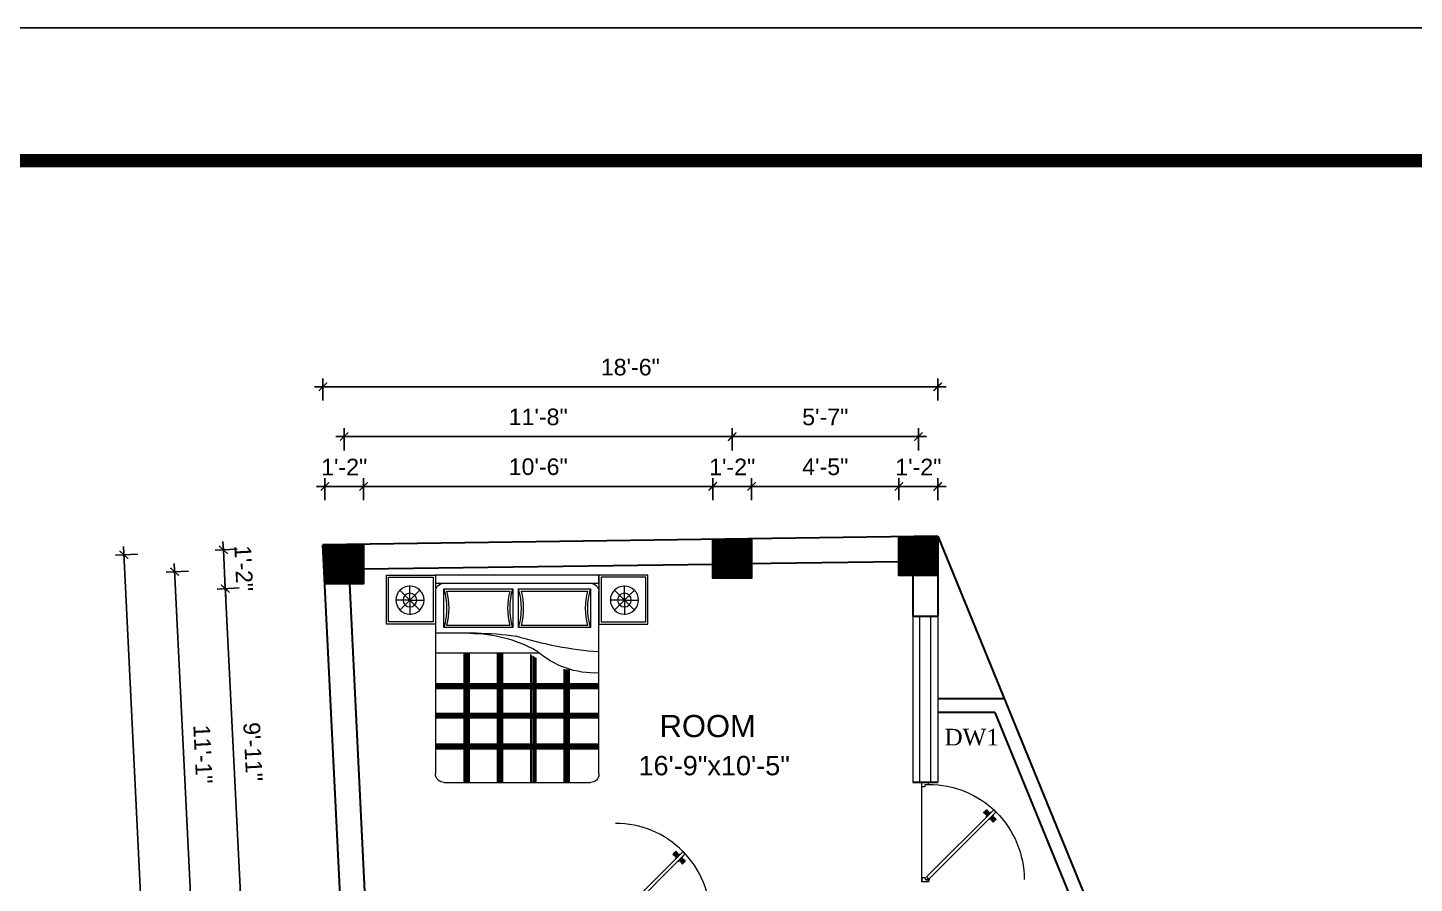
# Model space of a CAD drawing. Header units: inches. Extents: x -4737 to 13205, y 2479 to 13285.
# Drawn here: x 3977 to 4478, y 11010 to 11319 of the extents above; entities that cross this region are included whole.
import ezdxf

# ---------------------------------------------------------------- set-up
doc = ezdxf.new("R2010")
doc.units = ezdxf.units.IN
doc.header["$MEASUREMENT"] = 0
for name, color, linetype, lineweight in [('A-FURN', 9, 'Continuous', 5), ('hatch-.09', 8, 'Continuous', 9), ('Label', 7, 'Continuous', 13), ('ns_DIMS', 1, 'Continuous', 0), ('ns_TEXT', 7, 'Continuous', 13), ('PUERTAS', 7, 'Continuous', 9), ('Text', 7, 'Continuous', 13), ('WALL', 12, 'Continuous', 30), ('wall2', 1, 'Continuous', 15), ('windoow', 4, 'Continuous', 5)]:
    doc.layers.add(name, color=color, linetype=linetype, lineweight=lineweight)
doc.layers.add('furniture', color=253, linetype='Continuous')
doc.styles.add('arial 1000', font='arial.ttf')
doc.styles.add('dim', font='arial.ttf', dxfattribs={"height": 7})
doc.styles.get("Standard").update_dxf_attribs({"font": 'arial.ttf'})
doc.dimstyles.new("1-8'", dxfattribs={"dimtxt": 6, "dimasz": 3, "dimexe": 3, "dimexo": 6, "dimgap": 4, "dimtad": 1, "dimdec": 0, "dimzin": 0, "dimdsep": 46, "dimlunit": 4, "dimtxsty": 'arial 1000', "dimblk": 'ARCHTICK', "dimcen": 8, "dimdle": 3, "dimclrt": 7, "dimazin": 0, "dimtfac": 1, "dimtdec": 0, "dimtix": 1, "dimtmove": 2, "dimatfit": 3, "dimfxl": 5, "dimfxlon": 1, "dimarcsym": 0})

# ---------------------------------------------------------------- blocks, each defined once
blk = doc.blocks.new('3ft')
at = {"layer": 'PUERTAS', "color": 2}
for p, q in [((1.01, 2.52), (25.23, 26.74)), ((26.05, 25.92), (1.77, 1.64)), ((21.99, 26.11), (21.98, 26.13)), ((26.05, 25.92), (25.23, 26.74)), ((25.42, 22.68), (25.43, 22.67)), ((0, 2.4), (0, 0)), ((0.72, 2.4), (0, 2.4)), ((1.6, 0), (0, 0)), ((0.72, 1.52), (0.72, 2.44)), ((0.8, 1.52), (0.72, 1.52)), ((0.8, 1.52), (0.8, 2.41)), ((0.8, 1.2), (0.8, 1.52)), ((1.6, 1.2), (0.8, 1.2)), ((1.57, 1.84), (0.94, 2.47)), ((1.63, 1.89), (0.97, 2.55)), ((1.63, 1.89), (1.57, 1.84)), ((1.77, 1.64), (1.57, 1.84)), ((1.6, 0), (1.6, 1.2)), ((34.4, 0), (34.4, 1.2)), ((34.4, 1.2), (35.2, 1.2)), ((34.4, 0), (36, 0)), ((35.2, 1.2), (35.2, 2.4)), ((35.2, 2.4), (36, 2.4)), ((36, 0), (36, 2.4))]:
    blk.add_line(p, q, dxfattribs=at)
at = {"layer": 'PUERTAS', "color": 8}
for p, q in [((22.57, 24.94), (21.65, 25.68)), ((22.63, 24.99), (21.69, 25.75)), ((22.74, 25.1), (21.84, 25.9)), ((22.13, 26.28), (21.98, 26.13)), ((22.88, 25.24), (22.01, 26.06)), ((22.13, 26.28), (22.27, 26.42)), ((22.29, 26.41), (22.27, 26.42)), ((23.16, 25.52), (22.34, 26.39)), ((23.3, 25.66), (22.5, 26.56)), ((23.41, 25.77), (22.65, 26.71)), ((23.46, 25.83), (22.72, 26.75)), ((22.95, 24.96), (22.84, 25.07)), ((22.98, 24.99), (22.86, 25.1)), ((23.03, 25.04), (22.91, 25.15)), ((23.11, 25.12), (22.99, 25.23)), ((23.28, 25.3), (23.17, 25.41)), ((23.36, 25.37), (23.25, 25.49)), ((23.31, 24.94), (23.28, 25.08)), ((23.41, 25.43), (23.3, 25.54)), ((23.46, 25.09), (23.32, 25.13)), ((23.44, 25.45), (23.33, 25.56)), ((23.64, 25.27), (23.41, 25.22)), ((23.87, 25.49), (23.49, 25.3)), ((24.08, 25.71), (23.57, 25.38)), ((22.69, 24.32), (23.02, 24.83)), ((22.91, 24.53), (23.1, 24.91)), ((23.13, 24.76), (23.18, 24.99)), ((23.63, 23.38), (24.14, 23.72)), ((23.84, 23.6), (24.22, 23.79)), ((24.07, 23.82), (24.3, 23.88)), ((24.25, 24), (24.39, 23.97)), ((24.25, 23.26), (24.99, 22.34)), ((24.27, 23.64), (24.38, 23.53)), ((24.3, 23.67), (24.41, 23.56)), ((24.3, 23.32), (25.06, 22.38)), ((24.35, 23.72), (24.46, 23.61)), ((24.4, 24.15), (24.43, 24.01)), ((24.41, 23.43), (25.2, 22.53)), ((24.43, 23.8), (24.54, 23.69)), ((24.58, 24.33), (24.52, 24.1)), ((24.55, 23.57), (25.37, 22.7)), ((24.6, 23.97), (24.72, 23.86)), ((24.8, 24.56), (24.61, 24.18)), ((25.02, 24.77), (24.68, 24.26)), ((24.68, 24.05), (24.79, 23.94)), ((24.73, 24.1), (24.85, 23.99)), ((24.76, 24.13), (24.87, 24.02)), ((24.83, 23.85), (25.7, 23.03)), ((24.97, 23.99), (25.87, 23.2)), ((25.08, 24.1), (26.02, 23.34)), ((25.14, 24.15), (26.06, 23.41)), ((25.58, 22.82), (25.43, 22.67)), ((25.58, 22.82), (25.73, 22.97)), ((25.72, 22.98), (25.73, 22.97)), ((0, 0), (36, 0))]:
    blk.add_line(p, q, dxfattribs=at)
at = {"layer": 'PUERTAS', "color": 1}
for p, q in [((21.67, 25.73), (22.17, 26.23)), ((22.49, 24.95), (21.67, 25.61)), ((21.7, 25.82), (22.14, 26.26)), ((21.73, 25.79), (21.7, 25.82)), ((22.58, 26.7), (22.14, 26.26)), ((22.67, 26.73), (22.17, 26.23)), ((22.61, 26.67), (22.58, 26.7)), ((22.6, 24.96), (23.02, 25.38)), ((22.7, 25.07), (22.71, 25.06)), ((23.45, 25.91), (22.79, 26.73)), ((22.82, 25.06), (23.08, 25.32)), ((22.94, 24.95), (22.83, 25.07)), ((22.93, 24.94), (23.19, 25.21)), ((23.44, 25.81), (23.02, 25.38)), ((23.34, 25.58), (23.08, 25.32)), ((23.46, 25.47), (23.19, 25.21)), ((23.33, 25.7), (23.34, 25.69)), ((23.45, 25.46), (23.33, 25.57)), ((23.57, 25.47), (23.57, 25.47)), ((24.15, 25.79), (23.68, 25.48)), ((23.68, 25.48), (23.68, 25.48)), ((24.27, 25.78), (24.26, 25.79)), ((22.61, 24.25), (22.92, 24.72)), ((22.62, 24.13), (22.61, 24.14)), ((22.92, 24.72), (22.92, 24.72)), ((22.93, 24.84), (22.93, 24.83)), ((23.44, 23.31), (23.45, 23.3)), ((23.56, 23.3), (24.03, 23.61)), ((24.03, 23.61), (24.03, 23.62)), ((24.14, 23.62), (24.14, 23.62)), ((24.25, 23.62), (24.51, 23.89)), ((24.26, 23.29), (24.69, 23.71)), ((24.26, 23.63), (24.37, 23.52)), ((24.26, 23.18), (24.92, 22.37)), ((24.37, 23.52), (24.63, 23.77)), ((24.37, 23.4), (24.37, 23.4)), ((24.78, 24.15), (24.51, 23.89)), ((24.89, 24.03), (24.63, 23.77)), ((25.11, 24.14), (24.69, 23.71)), ((24.77, 24.14), (24.88, 24.03)), ((24.79, 24.38), (24.78, 24.37)), ((24.78, 24.26), (24.78, 24.26)), ((25.1, 24.84), (24.79, 24.38)), ((25, 24.03), (25, 24.03)), ((25.04, 22.36), (25.54, 22.86)), ((25.09, 24.96), (25.1, 24.95)), ((25.1, 22.42), (25.13, 22.39)), ((25.13, 22.39), (25.57, 22.83)), ((25.22, 24.14), (26.03, 23.48)), ((26.04, 23.37), (25.54, 22.86)), ((26.01, 23.27), (25.57, 22.83)), ((25.98, 23.3), (26.01, 23.27))]:
    blk.add_line(p, q, dxfattribs=at)
at = {"layer": 'PUERTAS', "color": 2}
for radius in [0.155, 0.0752]:
    blk.add_circle((0.82, 2.56), radius, dxfattribs=at)
at = {"layer": 'PUERTAS', "color": 8}
blk.add_arc((0.82, 2.56), 34.38, 359.7285, 90.0333, dxfattribs=at)
at = {"layer": 'PUERTAS', "color": 1}
for centre, start, end in [((22.73, 26.68), 38.9236, 135), ((22.77, 25.12), 225, 315), ((23.28, 25.63), 315, 45), ((23.39, 25.86), 315, 38.9236), ((23.51, 25.41), 50.2572, 135), ((23.62, 25.53), 230.2572, 315), ((24.2, 25.73), 45, 135), ((22.54, 25.01), 231.0764, 315), ((22.67, 24.2), 135, 225), ((22.99, 24.89), 135, 219.7428), ((22.87, 24.78), 315, 39.7428), ((23.51, 23.36), 225, 315), ((24.09, 23.56), 50.2572, 135), ((24.2, 23.68), 230.2572, 315), ((24.32, 23.23), 135, 218.9236), ((24.42, 23.46), 135, 225), ((24.84, 24.31), 135, 219.7428), ((24.72, 24.21), 315, 39.7428), ((24.94, 23.98), 45, 135), ((24.98, 22.42), 218.9236, 315), ((25.04, 24.89), 315, 45), ((25.17, 24.08), 51.0764, 135), ((25.98, 23.42), 315, 51.0764)]:
    blk.add_arc(centre, 0.08, start, end, dxfattribs=at)
blk = doc.blocks.new('*U238')
at = {"color": 3, "xscale": -1}
blk.add_blockref('3ft', (42, 0), dxfattribs=at)
blk = doc.blocks.new('A$C3AED30AC')
at = {"layer": 'A-FURN', "color": 147, "linetype": 'ByBlock'}
for p, q in [((0, 1532), (0, 1982)), ((0, 1982), (450, 1982)), ((450, 1982), (1950, 1982)), ((450, 1982), (450, 1532)), ((450, 1906), (450, 1982)), ((1950, 1982), (1950, 1532)), ((2400, 1982), (1950, 1982)), ((2400, 1532), (2400, 1982)), ((450, 1906), (1950, 1906)), ((450, 155), (450, 1830)), ((1950, 1830), (1950, 159)), ((450, 1532), (0, 1532)), ((1950, 1532), (2400, 1532)), ((1870, 79), (526, 79))]:
    blk.add_line(p, q, dxfattribs=at)
at = {"layer": 'A-FURN', "color": 8}
for p, q in [((20, 1552), (20, 1962)), ((20, 1962), (430, 1962)), ((430, 1962), (430, 1552)), ((1970, 1962), (1970, 1552)), ((2380, 1962), (1970, 1962)), ((2380, 1552), (2380, 1962)), ((430, 1552), (20, 1552)), ((1970, 1552), (2380, 1552))]:
    blk.add_line(p, q, dxfattribs=at)
at = {"layer": 'A-FURN', "color": 5, "linetype": 'ByBlock'}
for p, q in [((216, 1752), (121, 1847)), ((216, 1752), (216, 1887)), ((216, 1752), (311, 1847)), ((526, 1855), (526, 1500)), ((1189, 1855), (526, 1855)), ((1189, 1500), (1189, 1855)), ((1873, 1855), (1240, 1855)), ((1240, 1855), (1240, 1500)), ((1873, 1500), (1873, 1855)), ((2184, 1752), (2089, 1847)), ((2184, 1752), (2184, 1887)), ((2184, 1752), (2279, 1847)), ((216, 1752), (82, 1752)), ((216, 1752), (121, 1657)), ((216, 1752), (216, 1752)), ((216, 1752), (216, 1752)), ((216, 1752), (216, 1752)), ((216, 1752), (350, 1752)), ((216, 1752), (216, 1618)), ((216, 1752), (311, 1657)), ((2184, 1752), (2049, 1752)), ((2184, 1752), (2089, 1657)), ((2184, 1752), (2318, 1752)), ((2184, 1752), (2184, 1752)), ((2184, 1752), (2184, 1752)), ((2184, 1752), (2184, 1752)), ((2184, 1752), (2279, 1657)), ((2184, 1752), (2184, 1618)), ((526, 1500), (1189, 1500)), ((1240, 1500), (1873, 1500)), ((1574, 1449), (1950, 1449)), ((996, 1264), (1950, 1264))]:
    blk.add_line(p, q, dxfattribs=at)
at = {"layer": 'A-FURN', "color": 9}
for p, q in [((1163, 1835), (552, 1835)), ((1847, 1835), (1266, 1835)), ((552, 1520), (1163, 1520)), ((1266, 1520), (1847, 1520))]:
    blk.add_line(p, q, dxfattribs=at)
at = {"layer": 'A-FURN', "color": 8, "linetype": 'Continuous'}
for p, q in [((1030, 1223), (1030, 79)), ((1042, 1230), (1042, 79)), ((1054, 1237), (1054, 79)), ((1067, 1245), (1067, 79)), ((1079, 1253), (1079, 79)), ((1335, 1264), (1335, 79)), ((1347, 1264), (1347, 79)), ((1359, 1264), (1359, 79)), ((1372, 1264), (1372, 79)), ((1384, 1264), (1384, 79)), ((1640, 1264), (1640, 79)), ((1652, 1264), (1652, 79)), ((1664, 1264), (1664, 79)), ((1677, 1264), (1677, 79)), ((1689, 1264), (1689, 79)), ((722, 1115), (722, 79)), ((734, 1115), (734, 79)), ((746, 1115), (746, 79)), ((759, 1117), (759, 79)), ((771, 1120), (771, 79)), ((450, 983), (1950, 983)), ((450, 971), (1950, 971)), ((450, 959), (1950, 959)), ((450, 950), (1950, 950)), ((450, 938), (1950, 938)), ((450, 713), (1950, 713)), ((450, 701), (1950, 701)), ((450, 689), (1950, 689)), ((450, 680), (1950, 680)), ((450, 668), (1950, 668)), ((450, 431), (1950, 431)), ((450, 419), (1950, 419)), ((450, 407), (1950, 407)), ((450, 398), (1950, 398)), ((450, 386), (1950, 386))]:
    blk.add_line(p, q, dxfattribs=at)
at = {"layer": 'A-FURN', "color": 5, "linetype": 'ByBlock'}
for centre, radius in [((216, 1752), 129), ((216, 1752), 62.8), ((2184, 1752), 129), ((2184, 1752), 62.8)]:
    blk.add_circle(centre, radius, dxfattribs=at)
at = {"layer": 'A-FURN', "color": 147, "linetype": 'ByBlock'}
for centre, radius, start, end in [((526, 1830), 76.2, 90, 180), ((1873, 1830), 76.2, 0, 90), ((526, 155), 76.2, 180, 270), ((1870, 159), 80, 270, 0)]:
    blk.add_arc(centre, radius, start, end, dxfattribs=at)
at = {"layer": 'A-FURN', "color": 5, "linetype": 'ByBlock'}
for centre, radius, start, end in [((-83, 1677), 635, 343.7398, 16.2602), ((1799, 1677), 635, 163.7398, 196.2602), ((630, 1677), 635, 343.7398, 16.2602), ((2483, 1677), 635, 163.7398, 196.2602), ((194, 4689), 3422, 274.2889, 287.25), ((1639, 177), 1271, 90.3564, 119.0389), ((1573, -870), 2319, 89.9801, 99.0312), ((485, 1886), 803, 267.4969, 311.9132)]:
    blk.add_arc(centre, radius, start, end, dxfattribs=at)
at = {"layer": 'A-FURN', "color": 9}
for centre, start, end in [((-83, 1677), 346.0594, 13.9406), ((1799, 1677), 166.0594, 193.9406), ((630, 1677), 346.0594, 13.9406), ((2483, 1677), 166.0594, 193.9406)]:
    blk.add_arc(centre, 655, start, end, dxfattribs=at)
blk = doc.blocks.new('*U36')
at = {"color": 3}
blk.add_blockref('3ft', (0, 0), dxfattribs=at)
blk = doc.blocks.new('_ArchTick')
at = {"color": 0, "const_width": 0.15}
blk.add_lwpolyline([(-0.5, -0.5), (0.5, 0.5)], dxfattribs=at)
blk = doc.blocks.new('*D571')
at = {"layer": 'Defpoints', "color": 0, "transparency": 16777216}
for p in [(4305.6, 11106.28), (4493.41, 11106.28), (4361.05, 10999.48)]:
    blk.add_point(p, dxfattribs=at)
at = {"layer": 'ns_DIMS', "color": 0, "lineweight": -2, "transparency": 16777216}
for p, q in [((4493.41, 10996.48), (4493.41, 11109.28)), ((4488.41, 11106.28), (4496.41, 11106.28)), ((4488.41, 10999.48), (4496.41, 10999.48))]:
    blk.add_line(p, q, dxfattribs=at)
at = {"layer": 'ns_DIMS', "color": 0, "lineweight": -2, "transparency": 16777216, "xscale": 3, "yscale": 3, "zscale": 3}
for p, rotation in [((4493.41, 11106.28), 90), ((4493.41, 10999.48), 270)]:
    blk.add_blockref('_ArchTick', p, dxfattribs=dict(at, rotation=rotation))
at = {"layer": 'ns_DIMS', "color": 7, "transparency": 16777216, "insert": (4486.35, 11052.88), "char_height": 6, "attachment_point": 5, "rotation": 90, "style": 'arial 1000'}
blk.add_mtext('8\'-11"', dxfattribs=at)
blk = doc.blocks.new('*D572')
at = {"layer": 'Defpoints', "color": 0, "transparency": 16777216}
for p in [(4305.6, 11120.7), (4493.41, 11120.7), (4305.6, 11106.28)]:
    blk.add_point(p, dxfattribs=at)
at = {"layer": 'ns_DIMS', "color": 0, "lineweight": -2, "transparency": 16777216}
for p, q in [((4493.41, 11120.7), (4493.41, 11123.7)), ((4488.41, 11120.7), (4496.41, 11120.7)), ((4493.41, 11106.28), (4493.41, 11120.7)), ((4488.41, 11106.28), (4496.41, 11106.28)), ((4493.41, 11106.28), (4493.41, 11103.28))]:
    blk.add_line(p, q, dxfattribs=at)
at = {"layer": 'ns_DIMS', "color": 0, "lineweight": -2, "transparency": 16777216, "xscale": 3, "yscale": 3, "zscale": 3}
for p, rotation in [((4493.41, 11120.7), 270), ((4493.41, 11106.28), 90)]:
    blk.add_blockref('_ArchTick', p, dxfattribs=dict(at, rotation=rotation))
at = {"layer": 'ns_DIMS', "color": 7, "transparency": 16777216, "insert": (4486.4, 11113.49), "char_height": 6, "attachment_point": 5, "rotation": 90, "style": 'arial 1000'}
blk.add_mtext('1\'-2"', dxfattribs=at)
blk = doc.blocks.new('*D573')
at = {"layer": 'Defpoints', "color": 0, "transparency": 16777216}
for p in [(4305.6, 11134.93), (4493.41, 11134.93), (4305.6, 11120.7)]:
    blk.add_point(p, dxfattribs=at)
at = {"layer": 'ns_DIMS', "color": 0, "lineweight": -2, "transparency": 16777216}
for p, q in [((4493.41, 11134.93), (4493.41, 11137.93)), ((4488.41, 11134.93), (4496.41, 11134.93)), ((4493.41, 11120.7), (4493.41, 11134.93)), ((4488.41, 11120.7), (4496.41, 11120.7)), ((4493.41, 11120.7), (4493.41, 11117.7))]:
    blk.add_line(p, q, dxfattribs=at)
at = {"layer": 'ns_DIMS', "color": 0, "lineweight": -2, "transparency": 16777216, "xscale": 3, "yscale": 3, "zscale": 3}
for p, rotation in [((4493.41, 11134.93), 270), ((4493.41, 11120.7), 90)]:
    blk.add_blockref('_ArchTick', p, dxfattribs=dict(at, rotation=rotation))
at = {"layer": 'ns_DIMS', "color": 7, "transparency": 16777216, "insert": (4486.4, 11127.81), "char_height": 6, "attachment_point": 5, "rotation": 90, "style": 'arial 1000'}
blk.add_mtext('1\'-2"', dxfattribs=at)
blk = doc.blocks.new('*D574')
at = {"layer": 'Defpoints', "color": 0, "transparency": 16777216}
for p in [(4305.6, 11127.93), (4361.05, 10992.48), (4515.61, 10992.48)]:
    blk.add_point(p, dxfattribs=at)
at = {"layer": 'ns_DIMS', "color": 0, "lineweight": -2, "transparency": 16777216}
for p, q in [((4510.61, 11127.93), (4518.61, 11127.93)), ((4515.61, 11130.93), (4515.61, 10989.48)), ((4510.61, 10992.48), (4518.61, 10992.48))]:
    blk.add_line(p, q, dxfattribs=at)
at = {"layer": 'ns_DIMS', "color": 0, "lineweight": -2, "transparency": 16777216, "xscale": 3, "yscale": 3, "zscale": 3}
for p, rotation in [((4515.61, 11127.93), 90), ((4515.61, 10992.48), 270)]:
    blk.add_blockref('_ArchTick', p, dxfattribs=dict(at, rotation=rotation))
at = {"layer": 'ns_DIMS', "color": 7, "transparency": 16777216, "insert": (4508.55, 11060.2), "char_height": 6, "attachment_point": 5, "rotation": 90, "style": 'arial 1000'}
blk.add_mtext('11\'-3"', dxfattribs=at)
blk = doc.blocks.new('*D363')
at = {"layer": 'Defpoints', "color": 0, "transparency": 16777216}
for p in [(4305.6, 11135.12), (4538.04, 11135.12), (4414.2, 10726.48)]:
    blk.add_point(p, dxfattribs=at)
at = {"layer": 'ns_DIMS', "color": 0, "lineweight": -2, "transparency": 16777216}
for p, q in [((4538.04, 10723.48), (4538.04, 11138.12)), ((4533.04, 11135.12), (4541.04, 11135.12)), ((4533.04, 10726.48), (4541.04, 10726.48))]:
    blk.add_line(p, q, dxfattribs=at)
at = {"layer": 'ns_DIMS', "color": 0, "lineweight": -2, "transparency": 16777216, "xscale": 3, "yscale": 3, "zscale": 3}
for p, rotation in [((4538.04, 11135.12), 90), ((4538.04, 10726.48), 270)]:
    blk.add_blockref('_ArchTick', p, dxfattribs=dict(at, rotation=rotation))
at = {"layer": 'ns_DIMS', "color": 7, "transparency": 16777216, "insert": (4530.97, 10930.8), "char_height": 6, "attachment_point": 5, "rotation": 90, "style": 'arial 1000'}
blk.add_mtext('34\'-1"', dxfattribs=at)
blk = doc.blocks.new('*D364')
at = {"layer": 'Defpoints', "color": 0, "transparency": 16777216}
for p in [(4098.15, 11153.12), (4084.15, 11131.98), (4098.15, 11131.98)]:
    blk.add_point(p, dxfattribs=at)
at = {"layer": 'ns_DIMS', "color": 0, "lineweight": -2, "transparency": 16777216}
for p, q in [((4084.15, 11153.12), (4081.15, 11153.12)), ((4084.15, 11148.12), (4084.15, 11156.12)), ((4084.15, 11153.12), (4098.15, 11153.12)), ((4098.15, 11148.12), (4098.15, 11156.12)), ((4098.15, 11153.12), (4101.15, 11153.12))]:
    blk.add_line(p, q, dxfattribs=at)
at = {"layer": 'ns_DIMS', "color": 0, "lineweight": -2, "transparency": 16777216, "xscale": 3, "yscale": 3, "zscale": 3}
blk.add_blockref('_ArchTick', (4084.15, 11153.12), dxfattribs=at)
at = {"layer": 'ns_DIMS', "color": 0, "lineweight": -2, "transparency": 16777216, "xscale": 3, "yscale": 3, "zscale": 3, "rotation": 180}
blk.add_blockref('_ArchTick', (4098.15, 11153.12), dxfattribs=at)
at = {"layer": 'ns_DIMS', "color": 7, "transparency": 16777216, "insert": (4091.15, 11160.14), "char_height": 6, "attachment_point": 5, "style": 'arial 1000'}
blk.add_mtext('1\'-2"', dxfattribs=at)
blk = doc.blocks.new('*D365')
at = {"layer": 'Defpoints', "color": 0, "transparency": 16777216}
for p in [(4231.34, 11171.16), (4091.15, 11131.98), (4231.34, 11133.98)]:
    blk.add_point(p, dxfattribs=at)
at = {"layer": 'ns_DIMS', "color": 0, "lineweight": -2, "transparency": 16777216}
for p, q in [((4091.15, 11166.16), (4091.15, 11174.16)), ((4231.34, 11166.16), (4231.34, 11174.16)), ((4088.15, 11171.16), (4234.34, 11171.16))]:
    blk.add_line(p, q, dxfattribs=at)
at = {"layer": 'ns_DIMS', "color": 0, "lineweight": -2, "transparency": 16777216, "xscale": 3, "yscale": 3, "zscale": 3, "rotation": 180}
blk.add_blockref('_ArchTick', (4091.15, 11171.16), dxfattribs=at)
at = {"layer": 'ns_DIMS', "color": 0, "lineweight": -2, "transparency": 16777216, "xscale": 3, "yscale": 3, "zscale": 3}
blk.add_blockref('_ArchTick', (4231.34, 11171.16), dxfattribs=at)
at = {"layer": 'ns_DIMS', "color": 7, "transparency": 16777216, "insert": (4161.24, 11178.22), "char_height": 6, "attachment_point": 5, "style": 'arial 1000'}
blk.add_mtext('11\'-8"', dxfattribs=at)
blk = doc.blocks.new('*D366')
at = {"layer": 'Defpoints', "color": 0, "transparency": 16777216}
for p in [(4305.6, 11189.12), (4083.46, 11131.98), (4305.6, 11135.12)]:
    blk.add_point(p, dxfattribs=at)
at = {"layer": 'ns_DIMS', "color": 0, "lineweight": -2, "transparency": 16777216}
for p, q in [((4083.46, 11184.12), (4083.46, 11192.12)), ((4305.6, 11184.12), (4305.6, 11192.12)), ((4080.46, 11189.12), (4308.6, 11189.12))]:
    blk.add_line(p, q, dxfattribs=at)
at = {"layer": 'ns_DIMS', "color": 0, "lineweight": -2, "transparency": 16777216, "xscale": 3, "yscale": 3, "zscale": 3, "rotation": 180}
blk.add_blockref('_ArchTick', (4083.46, 11189.12), dxfattribs=at)
at = {"layer": 'ns_DIMS', "color": 0, "lineweight": -2, "transparency": 16777216, "xscale": 3, "yscale": 3, "zscale": 3}
blk.add_blockref('_ArchTick', (4305.6, 11189.12), dxfattribs=at)
at = {"layer": 'ns_DIMS', "color": 7, "transparency": 16777216, "insert": (4194.53, 11196.19), "char_height": 6, "attachment_point": 5, "style": 'arial 1000'}
blk.add_mtext('18\'-6"', dxfattribs=at)
blk = doc.blocks.new('*D367')
at = {"layer": 'Defpoints', "color": 0, "transparency": 16777216}
for p in [(4224.34, 11153.16), (4098.15, 11131.98), (4224.34, 11133.98)]:
    blk.add_point(p, dxfattribs=at)
at = {"layer": 'ns_DIMS', "color": 0, "lineweight": -2, "transparency": 16777216}
for p, q in [((4095.15, 11153.16), (4227.34, 11153.16)), ((4098.15, 11148.16), (4098.15, 11156.16)), ((4224.34, 11148.16), (4224.34, 11156.16))]:
    blk.add_line(p, q, dxfattribs=at)
at = {"layer": 'ns_DIMS', "color": 0, "lineweight": -2, "transparency": 16777216, "xscale": 3, "yscale": 3, "zscale": 3, "rotation": 180}
blk.add_blockref('_ArchTick', (4098.15, 11153.16), dxfattribs=at)
at = {"layer": 'ns_DIMS', "color": 0, "lineweight": -2, "transparency": 16777216, "xscale": 3, "yscale": 3, "zscale": 3}
blk.add_blockref('_ArchTick', (4224.34, 11153.16), dxfattribs=at)
at = {"layer": 'ns_DIMS', "color": 7, "transparency": 16777216, "insert": (4161.24, 11160.22), "char_height": 6, "attachment_point": 5, "style": 'arial 1000'}
blk.add_mtext('10\'-6"', dxfattribs=at)
blk = doc.blocks.new('*D368')
at = {"layer": 'Defpoints', "color": 0, "transparency": 16777216}
for p in [(4238.34, 11153.16), (4224.34, 11133.98), (4238.34, 11133.98)]:
    blk.add_point(p, dxfattribs=at)
at = {"layer": 'ns_DIMS', "color": 0, "lineweight": -2, "transparency": 16777216}
for p, q in [((4224.34, 11153.16), (4221.34, 11153.16)), ((4224.34, 11148.16), (4224.34, 11156.16)), ((4224.34, 11153.16), (4238.34, 11153.16)), ((4238.34, 11148.16), (4238.34, 11156.16)), ((4238.34, 11153.16), (4241.34, 11153.16))]:
    blk.add_line(p, q, dxfattribs=at)
at = {"layer": 'ns_DIMS', "color": 0, "lineweight": -2, "transparency": 16777216, "xscale": 3, "yscale": 3, "zscale": 3}
blk.add_blockref('_ArchTick', (4224.34, 11153.16), dxfattribs=at)
at = {"layer": 'ns_DIMS', "color": 0, "lineweight": -2, "transparency": 16777216, "xscale": 3, "yscale": 3, "zscale": 3, "rotation": 180}
blk.add_blockref('_ArchTick', (4238.34, 11153.16), dxfattribs=at)
at = {"layer": 'ns_DIMS', "color": 7, "transparency": 16777216, "insert": (4231.34, 11160.17), "char_height": 6, "attachment_point": 5, "style": 'arial 1000'}
blk.add_mtext('1\'-2"', dxfattribs=at)
blk = doc.blocks.new('*D369')
at = {"layer": 'Defpoints', "color": 0, "transparency": 16777216}
for p in [(4291.6, 11153.12), (4238.34, 11133.98), (4291.6, 11134.93)]:
    blk.add_point(p, dxfattribs=at)
at = {"layer": 'ns_DIMS', "color": 0, "lineweight": -2, "transparency": 16777216}
for p, q in [((4235.34, 11153.12), (4294.6, 11153.12)), ((4238.34, 11148.12), (4238.34, 11156.12)), ((4291.6, 11148.12), (4291.6, 11156.12))]:
    blk.add_line(p, q, dxfattribs=at)
at = {"layer": 'ns_DIMS', "color": 0, "lineweight": -2, "transparency": 16777216, "xscale": 3, "yscale": 3, "zscale": 3, "rotation": 180}
blk.add_blockref('_ArchTick', (4238.34, 11153.12), dxfattribs=at)
at = {"layer": 'ns_DIMS', "color": 0, "lineweight": -2, "transparency": 16777216, "xscale": 3, "yscale": 3, "zscale": 3}
blk.add_blockref('_ArchTick', (4291.6, 11153.12), dxfattribs=at)
at = {"layer": 'ns_DIMS', "color": 7, "transparency": 16777216, "insert": (4264.97, 11160.18), "char_height": 6, "attachment_point": 5, "style": 'arial 1000'}
blk.add_mtext('4\'-5"', dxfattribs=at)
blk = doc.blocks.new('*D370')
at = {"layer": 'Defpoints', "color": 0, "transparency": 16777216}
for p in [(4305.6, 11153.12), (4291.6, 11134.93), (4305.6, 11135.12)]:
    blk.add_point(p, dxfattribs=at)
at = {"layer": 'ns_DIMS', "color": 0, "lineweight": -2, "transparency": 16777216}
for p, q in [((4291.6, 11153.12), (4288.6, 11153.12)), ((4291.6, 11148.12), (4291.6, 11156.12)), ((4291.6, 11153.12), (4305.6, 11153.12)), ((4305.6, 11148.12), (4305.6, 11156.12)), ((4305.6, 11153.12), (4308.6, 11153.12))]:
    blk.add_line(p, q, dxfattribs=at)
at = {"layer": 'ns_DIMS', "color": 0, "lineweight": -2, "transparency": 16777216, "xscale": 3, "yscale": 3, "zscale": 3}
blk.add_blockref('_ArchTick', (4291.6, 11153.12), dxfattribs=at)
at = {"layer": 'ns_DIMS', "color": 0, "lineweight": -2, "transparency": 16777216, "xscale": 3, "yscale": 3, "zscale": 3, "rotation": 180}
blk.add_blockref('_ArchTick', (4305.6, 11153.12), dxfattribs=at)
at = {"layer": 'ns_DIMS', "color": 7, "transparency": 16777216, "insert": (4298.6, 11160.14), "char_height": 6, "attachment_point": 5, "style": 'arial 1000'}
blk.add_mtext('1\'-2"', dxfattribs=at)
blk = doc.blocks.new('*D371')
at = {"layer": 'Defpoints', "color": 0, "transparency": 16777216}
for p in [(4298.6, 11171.12), (4231.34, 11133.98), (4298.6, 11135.12)]:
    blk.add_point(p, dxfattribs=at)
at = {"layer": 'ns_DIMS', "color": 0, "lineweight": -2, "transparency": 16777216}
for p, q in [((4231.34, 11166.12), (4231.34, 11174.12)), ((4298.6, 11166.12), (4298.6, 11174.12)), ((4228.34, 11171.12), (4301.6, 11171.12))]:
    blk.add_line(p, q, dxfattribs=at)
at = {"layer": 'ns_DIMS', "color": 0, "lineweight": -2, "transparency": 16777216, "xscale": 3, "yscale": 3, "zscale": 3, "rotation": 180}
blk.add_blockref('_ArchTick', (4231.34, 11171.12), dxfattribs=at)
at = {"layer": 'ns_DIMS', "color": 0, "lineweight": -2, "transparency": 16777216, "xscale": 3, "yscale": 3, "zscale": 3}
blk.add_blockref('_ArchTick', (4298.6, 11171.12), dxfattribs=at)
at = {"layer": 'ns_DIMS', "color": 7, "transparency": 16777216, "insert": (4264.97, 11178.18), "char_height": 6, "attachment_point": 5, "style": 'arial 1000'}
blk.add_mtext('5\'-7"', dxfattribs=at)
blk = doc.blocks.new('*D609')
at = {"layer": 'Defpoints', "color": 0, "transparency": 16777216}
for p in [(4083.46, 11131.98), (4084.15, 11117.98), (4048.19, 11116.21)]:
    blk.add_point(p, dxfattribs=at)
at = {"layer": 'ns_DIMS', "color": 0, "lineweight": -2, "transparency": 16777216}
for p, q in [((4047.5, 11130.21), (4047.35, 11133.21)), ((4052.5, 11130.46), (4044.5, 11130.07)), ((4047.5, 11130.21), (4048.19, 11116.21)), ((4053.18, 11116.46), (4045.19, 11116.07)), ((4048.19, 11116.21), (4048.34, 11113.22))]:
    blk.add_line(p, q, dxfattribs=at)
at = {"layer": 'ns_DIMS', "color": 0, "lineweight": -2, "transparency": 16777216, "xscale": 3, "yscale": 3, "zscale": 3}
for p, rotation in [((4047.5, 11130.21), 272.820296018638), ((4048.19, 11116.21), 92.82029601863802)]:
    blk.add_blockref('_ArchTick', p, dxfattribs=dict(at, rotation=rotation))
at = {"layer": 'ns_DIMS', "color": 7, "transparency": 16777216, "insert": (4054.85, 11123.56), "char_height": 6, "attachment_point": 5, "rotation": 272.8203, "style": 'arial 1000'}
blk.add_mtext('1\'-2"', dxfattribs=at)
blk = doc.blocks.new('*D610')
at = {"layer": 'Defpoints', "color": 0, "transparency": 16777216}
for p in [(4084.15, 11117.98), (4054.03, 10997.67), (4090.67, 10999.48)]:
    blk.add_point(p, dxfattribs=at)
at = {"layer": 'ns_DIMS', "color": 0, "lineweight": -2, "transparency": 16777216}
for p, q in [((4048.04, 11119.21), (4054.18, 10994.67)), ((4053.18, 11116.46), (4045.19, 11116.07)), ((4059.02, 10997.92), (4051.03, 10997.52))]:
    blk.add_line(p, q, dxfattribs=at)
at = {"layer": 'ns_DIMS', "color": 0, "lineweight": -2, "transparency": 16777216, "xscale": 3, "yscale": 3, "zscale": 3}
for p, rotation in [((4048.19, 11116.21), 92.82029601863366), ((4054.03, 10997.67), 272.8202960186337)]:
    blk.add_blockref('_ArchTick', p, dxfattribs=dict(at, rotation=rotation))
at = {"layer": 'ns_DIMS', "color": 7, "transparency": 16777216, "insert": (4058.17, 11057.29), "char_height": 6, "attachment_point": 5, "rotation": 272.8203, "style": 'arial 1000'}
blk.add_mtext('9\'-11"', dxfattribs=at)
blk = doc.blocks.new('*D603')
at = {"layer": 'Defpoints', "color": 0, "transparency": 16777216}
for p in [(4083.46, 11131.98), (4011.54, 11128.44), (4103.43, 10726.48)]:
    blk.add_point(p, dxfattribs=at)
at = {"layer": 'ns_DIMS', "color": 0, "lineweight": -2, "transparency": 16777216}
for p, q in [((4016.54, 11128.69), (4008.55, 11128.29)), ((4031.67, 10719.94), (4011.4, 11131.44)), ((4036.52, 10723.18), (4028.52, 10722.79))]:
    blk.add_line(p, q, dxfattribs=at)
at = {"layer": 'ns_DIMS', "color": 0, "lineweight": -2, "transparency": 16777216, "xscale": 3, "yscale": 3, "zscale": 3}
for p, rotation in [((4011.54, 11128.44), 92.82029601863792), ((4031.52, 10722.93), 272.8202960186379)]:
    blk.add_blockref('_ArchTick', p, dxfattribs=dict(at, rotation=rotation))
at = {"layer": 'ns_DIMS', "color": 7, "transparency": 16777216, "insert": (4028.59, 10926.04), "char_height": 6, "attachment_point": 5, "rotation": 272.8203, "style": 'arial 1000'}
blk.add_mtext('33\'-10"', dxfattribs=at)
blk = doc.blocks.new('*D605')
at = {"layer": 'Defpoints', "color": 0, "transparency": 16777216}
for p in [(4029.87, 11122.31), (4084.15, 11124.98), (4090.67, 10992.48)]:
    blk.add_point(p, dxfattribs=at)
at = {"layer": 'ns_DIMS', "color": 0, "lineweight": -2, "transparency": 16777216}
for p, q in [((4034.86, 11122.56), (4026.87, 11122.16)), ((4036.54, 10986.81), (4029.72, 11125.31)), ((4041.39, 10990.05), (4033.4, 10989.65))]:
    blk.add_line(p, q, dxfattribs=at)
at = {"layer": 'ns_DIMS', "color": 0, "lineweight": -2, "transparency": 16777216, "xscale": 3, "yscale": 3, "zscale": 3}
for p, rotation in [((4029.87, 11122.31), 92.82029601863363), ((4036.4, 10989.8), 272.8202960186337)]:
    blk.add_blockref('_ArchTick', p, dxfattribs=dict(at, rotation=rotation))
at = {"layer": 'ns_DIMS', "color": 7, "transparency": 16777216, "insert": (4040.14, 11056.4), "char_height": 6, "attachment_point": 5, "rotation": 272.8203, "style": 'arial 1000'}
blk.add_mtext('11\'-1"', dxfattribs=at)

msp = doc.modelspace()

# ---------------------------------------------------------------- hatches: boundary and pattern name
at = {"layer": 'hatch-.09'}
h = msp.add_hatch(dxfattribs=at)
h.set_pattern_fill('ANSI31', color=256)
h.set_pattern_definition([(45, (-11348.2418, 10841.84537), (-0.0883883476, 0.0883883476), [])])
h.paths.add_polyline_path([(4098.15, 11131.98), (4084.15, 11131.98), (4084.15, 11117.98), (4098.15, 11117.98)])
h = msp.add_hatch(dxfattribs=at)
h.set_pattern_fill('ANSI31', color=256)
h.set_pattern_definition([(45, (-11208.04759, 10843.83681), (-0.0883883476, 0.0883883476), [])])
h.paths.add_polyline_path([(4238.34, 11133.98), (4224.34, 11133.98), (4224.34, 11119.98), (4238.34, 11119.98)])
h = msp.add_hatch(dxfattribs=at)
h.set_pattern_fill('ANSI31', color=256)
h.set_pattern_definition([(45, (-11140.78869, 10844.78754), (-0.0883883476, 0.0883883476), [])])
h.paths.add_polyline_path([(4305.6, 11134.93), (4291.6, 11134.93), (4291.6, 11120.93), (4305.6, 11120.93)])

# ---------------------------------------------------------------- linework, layer by layer
msp.add_lwpolyline([(2536.9, 9073.79), (2536.9, 11318.83), (5711.7, 11318.83), (5711.7, 9073.79)], close=True)
at = {"const_width": 4.8}
msp.add_lwpolyline([(5663.7, 9121.79), (5663.7, 11270.83), (2680.9, 11270.83), (2680.9, 9121.79)], close=True, dxfattribs=at)
at = {"layer": 'WALL'}
for p, q in [((4305.6, 11135.12), (4083.46, 11131.98)), ((4097.08, 10855.48), (4083.46, 11131.98)), ((4305.6, 11135.12), (4305.6, 11106.28)), ((4305.6, 11135.12), (4360.65, 11000.48)), ((4224.34, 11124.98), (4098.15, 11123.19)), ((4291.6, 11125.93), (4236.09, 11125.14)), ((4099, 10999.48), (4093.16, 11117.98)), ((4296.6, 11121.12), (4296.6, 11106.28)), ((4296.6, 11106.28), (4305.6, 11106.28)), ((4329.6, 11076.42), (4305.6, 11076.42)), ((4326.24, 11071.42), (4305.6, 11071.42)), ((4326.24, 11071.42), (4355.24, 11000.48)), ((4296.6, 11046.28), (4305.6, 11046.28))]:
    msp.add_line(p, q, dxfattribs=at)
for points in [[(4084.15, 11131.98), (4098.15, 11131.98), (4098.15, 11117.98), (4084.15, 11117.98)], [(4224.34, 11133.98), (4238.34, 11133.98), (4238.34, 11119.98), (4224.34, 11119.98)], [(4291.6, 11134.93), (4305.6, 11134.93), (4305.6, 11120.93), (4291.6, 11120.93)]]:
    msp.add_lwpolyline(points, close=True, dxfattribs=at)
at = {"layer": 'wall2'}
for p, q in [((4296.6, 11106.28), (4296.6, 11046.28)), ((4305.6, 11106.28), (4305.6, 11046.28))]:
    msp.add_line(p, q, dxfattribs=at)
at = {"layer": 'windoow'}
for p, q in [((4299.1, 11046.28), (4299.1, 11106.28)), ((4303.1, 11046.28), (4303.1, 11106.28))]:
    msp.add_line(p, q, dxfattribs=at)

# ---------------------------------------------------------------- block references
at = {"layer": 'furniture', "xscale": -0.03937007859349251, "yscale": 0.03937007859349251, "zscale": 0.03937007859349251}
msp.add_blockref('A$C3AED30AC', (4200.89, 11043.08), dxfattribs=at)
at = {"layer": 'WALL', "xscale": -1, "rotation": 270}
msp.add_blockref('*U36', (4299.9, 11010.28), dxfattribs=at)
at = {"layer": 'WALL', "xscale": -1}
msp.add_blockref('*U238', (4230.34, 10994.48), dxfattribs=at)

# ---------------------------------------------------------------- texts
at = {"layer": 'Label', "color": 5, "linetype": 'ByBlock', "insert": (4222.49, 11070.58), "char_height": 8, "width": 88.4068, "attachment_point": 2, "style": 'dim'}
msp.add_mtext('ROOM', dxfattribs=at)
at = {"layer": 'ns_TEXT', "insert": (4306.17, 11065.57), "char_height": 6, "attachment_point": 1}
msp.add_mtext_dynamic_manual_height_columns('\\pi1.89167;{\\fTimes New Roman|b0|i0|c0|p18;DW1}', width=21.7401, gutter_width=72, heights=[4.46], dxfattribs=at)
at = {"layer": 'Text', "insert": (4224.83, 11055.78), "char_height": 7, "width": 440.957, "attachment_point": 2}
msp.add_mtext('16\'-9"x10\'-5"', dxfattribs=at)

# ---------------------------------------------------------------- dimensions: what is measured, and where the dimension line sits
at = {"layer": 'ns_DIMS'}
for base, p1, p2, picture, middle in [((4305.6, 11189.12), (4083.46, 11131.98), (4305.6, 11135.12), '*D366', (4194.53, 11196.19)), ((4231.34, 11171.16), (4091.15, 11131.98), (4231.34, 11133.98), '*D365', (4161.24, 11178.22)), ((4298.6, 11171.12), (4231.34, 11133.98), (4298.6, 11135.12), '*D371', (4264.97, 11178.18)), ((4098.15, 11153.12), (4084.15, 11131.98), (4098.15, 11131.98), '*D364', (4091.15, 11160.14)), ((4224.34, 11153.16), (4098.15, 11131.98), (4224.34, 11133.98), '*D367', (4161.24, 11160.22)), ((4238.34, 11153.16), (4224.34, 11133.98), (4238.34, 11133.98), '*D368', (4231.34, 11160.17)), ((4291.6, 11153.12), (4238.34, 11133.98), (4291.6, 11134.93), '*D369', (4264.97, 11160.18)), ((4305.6, 11153.12), (4291.6, 11134.93), (4305.6, 11135.12), '*D370', (4298.6, 11160.14))]:
    dim = msp.add_linear_dim(base=base, p1=p1, p2=p2, dimstyle="1-8'", dxfattribs=at)
    dim.commit()
    dim.dimension.update_dxf_attribs({"geometry": picture, "text_midpoint": middle})
for base, p1, p2, angle, picture, middle in [((4538.04, 11135.12), (4414.2, 10726.48), (4305.6, 11135.12), 90, '*D363', (4530.97, 10930.8)), ((4493.41, 11134.93), (4305.6, 11120.7), (4305.6, 11134.93), 90, '*D573', (4486.4, 11127.81)), ((4515.61, 10992.48), (4305.6, 11127.93), (4361.05, 10992.48), 90, '*D574', (4508.55, 11060.2)), ((4029.87, 11122.31), (4090.67, 10992.48), (4084.15, 11124.98), 272.8203, '*D605', (4040.14, 11056.4)), ((4493.41, 11120.7), (4305.6, 11106.28), (4305.6, 11120.7), 90, '*D572', (4486.4, 11113.49)), ((4054.03, 10997.67), (4084.15, 11117.98), (4090.67, 10999.48), 92.8203, '*D610', (4058.17, 11057.29)), ((4493.41, 11106.28), (4361.05, 10999.48), (4305.6, 11106.28), 90, '*D571', (4486.35, 11052.88))]:
    dim = msp.add_linear_dim(base=base, p1=p1, p2=p2, angle=angle, dimstyle="1-8'", dxfattribs=at)
    dim.commit()
    dim.dimension.update_dxf_attribs({"geometry": picture, "text_midpoint": middle})
for p1, p2, distance, picture, middle in [((4103.43, 10726.48), (4083.46, 11131.98), 72, '*D603', (4028.59, 10926.04)), ((4083.46, 11131.98), (4084.15, 11117.98), -36, '*D609', (4054.85, 11123.56))]:
    dim = msp.add_aligned_dim(p1=p1, p2=p2, distance=distance, dimstyle="1-8'", dxfattribs=at)
    dim.commit()
    dim.dimension.update_dxf_attribs({"geometry": picture, "text_midpoint": middle})

doc.saveas('drawing.dxf')
